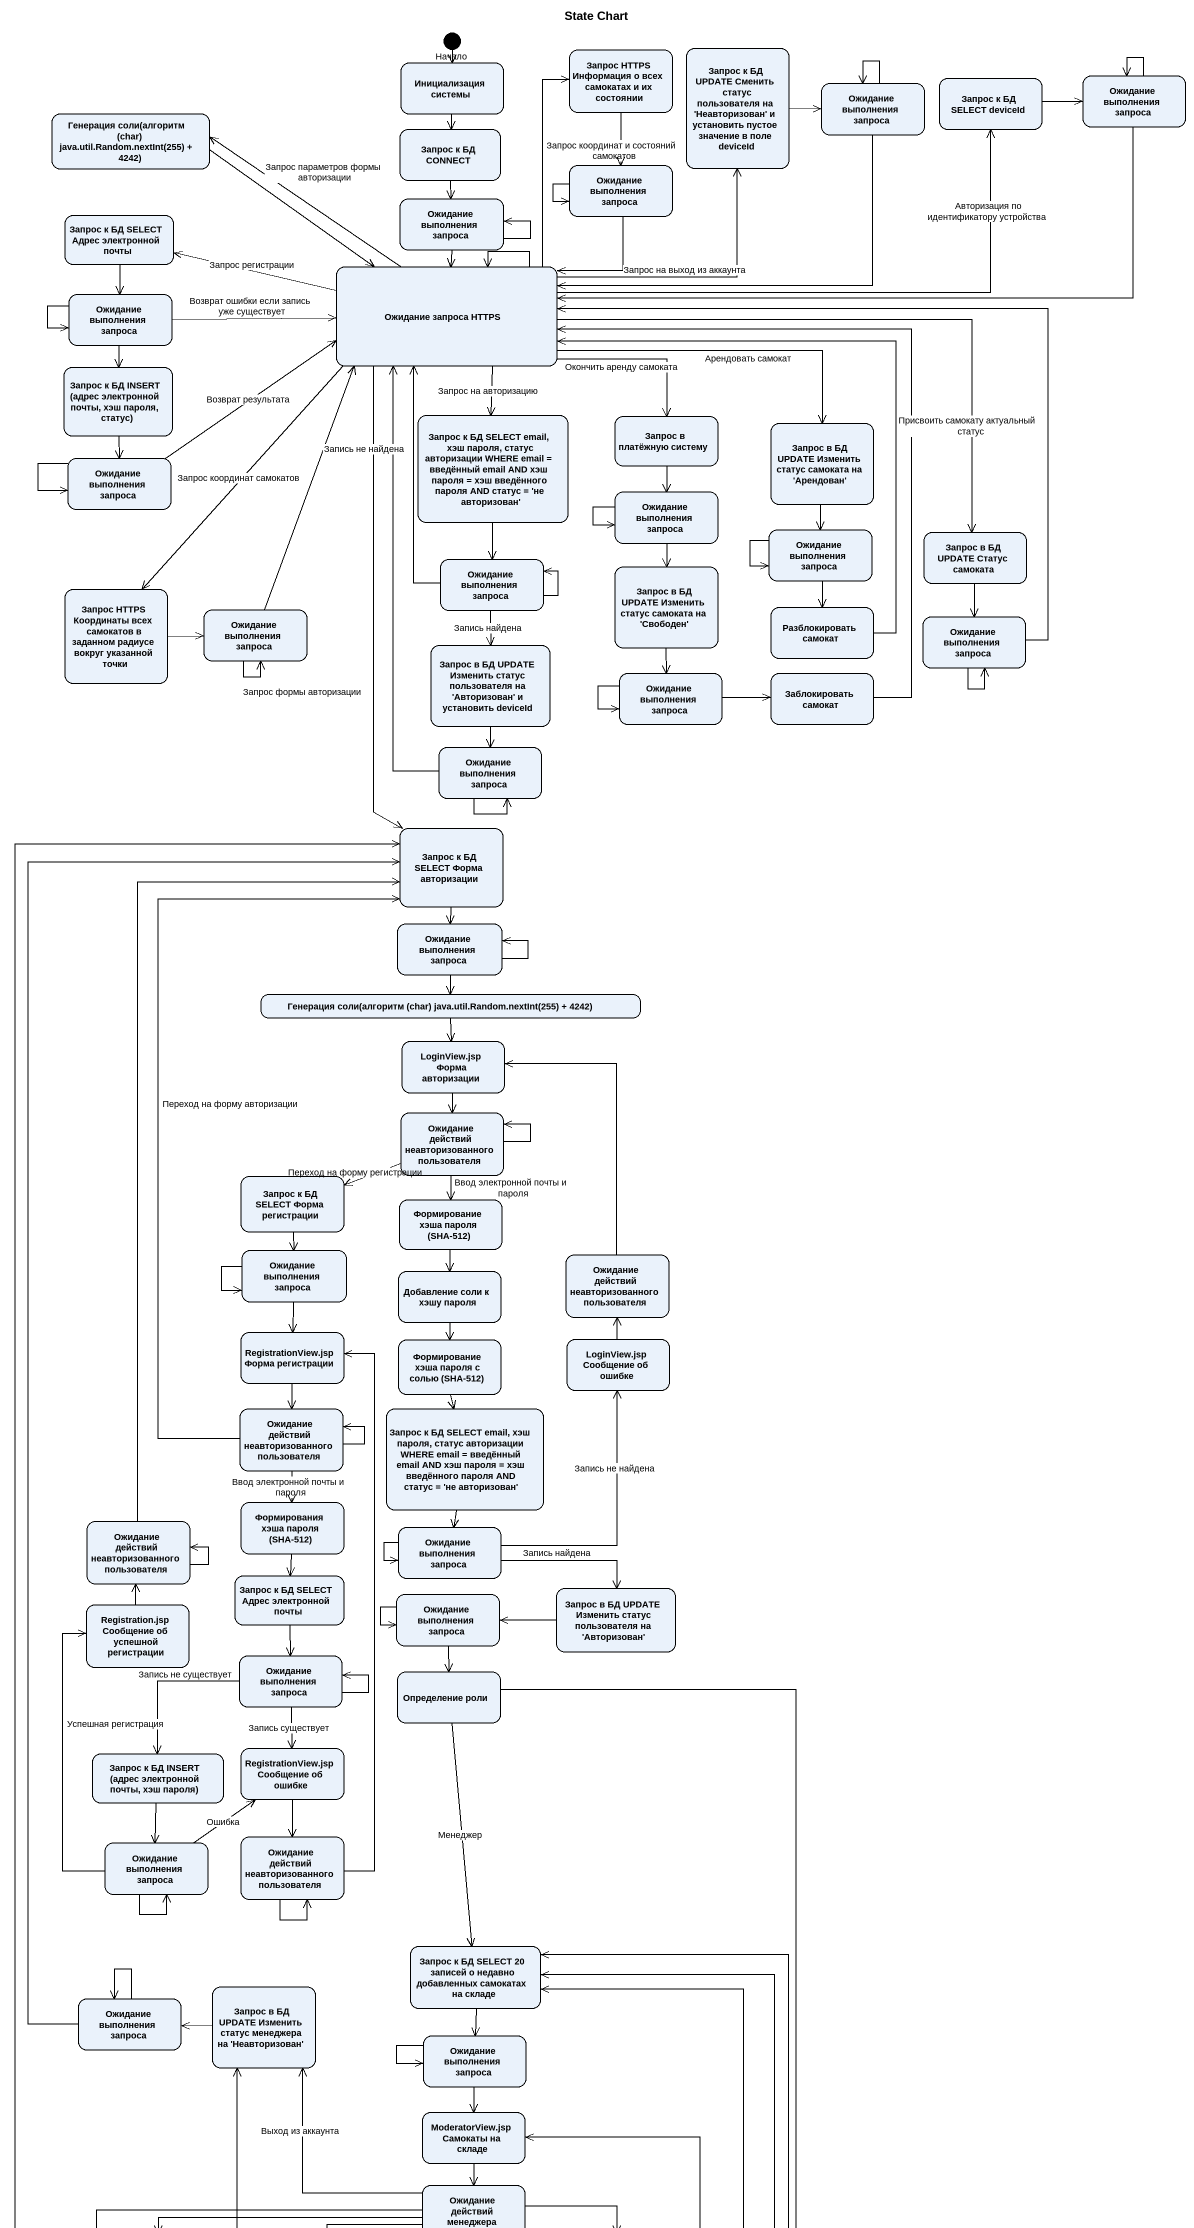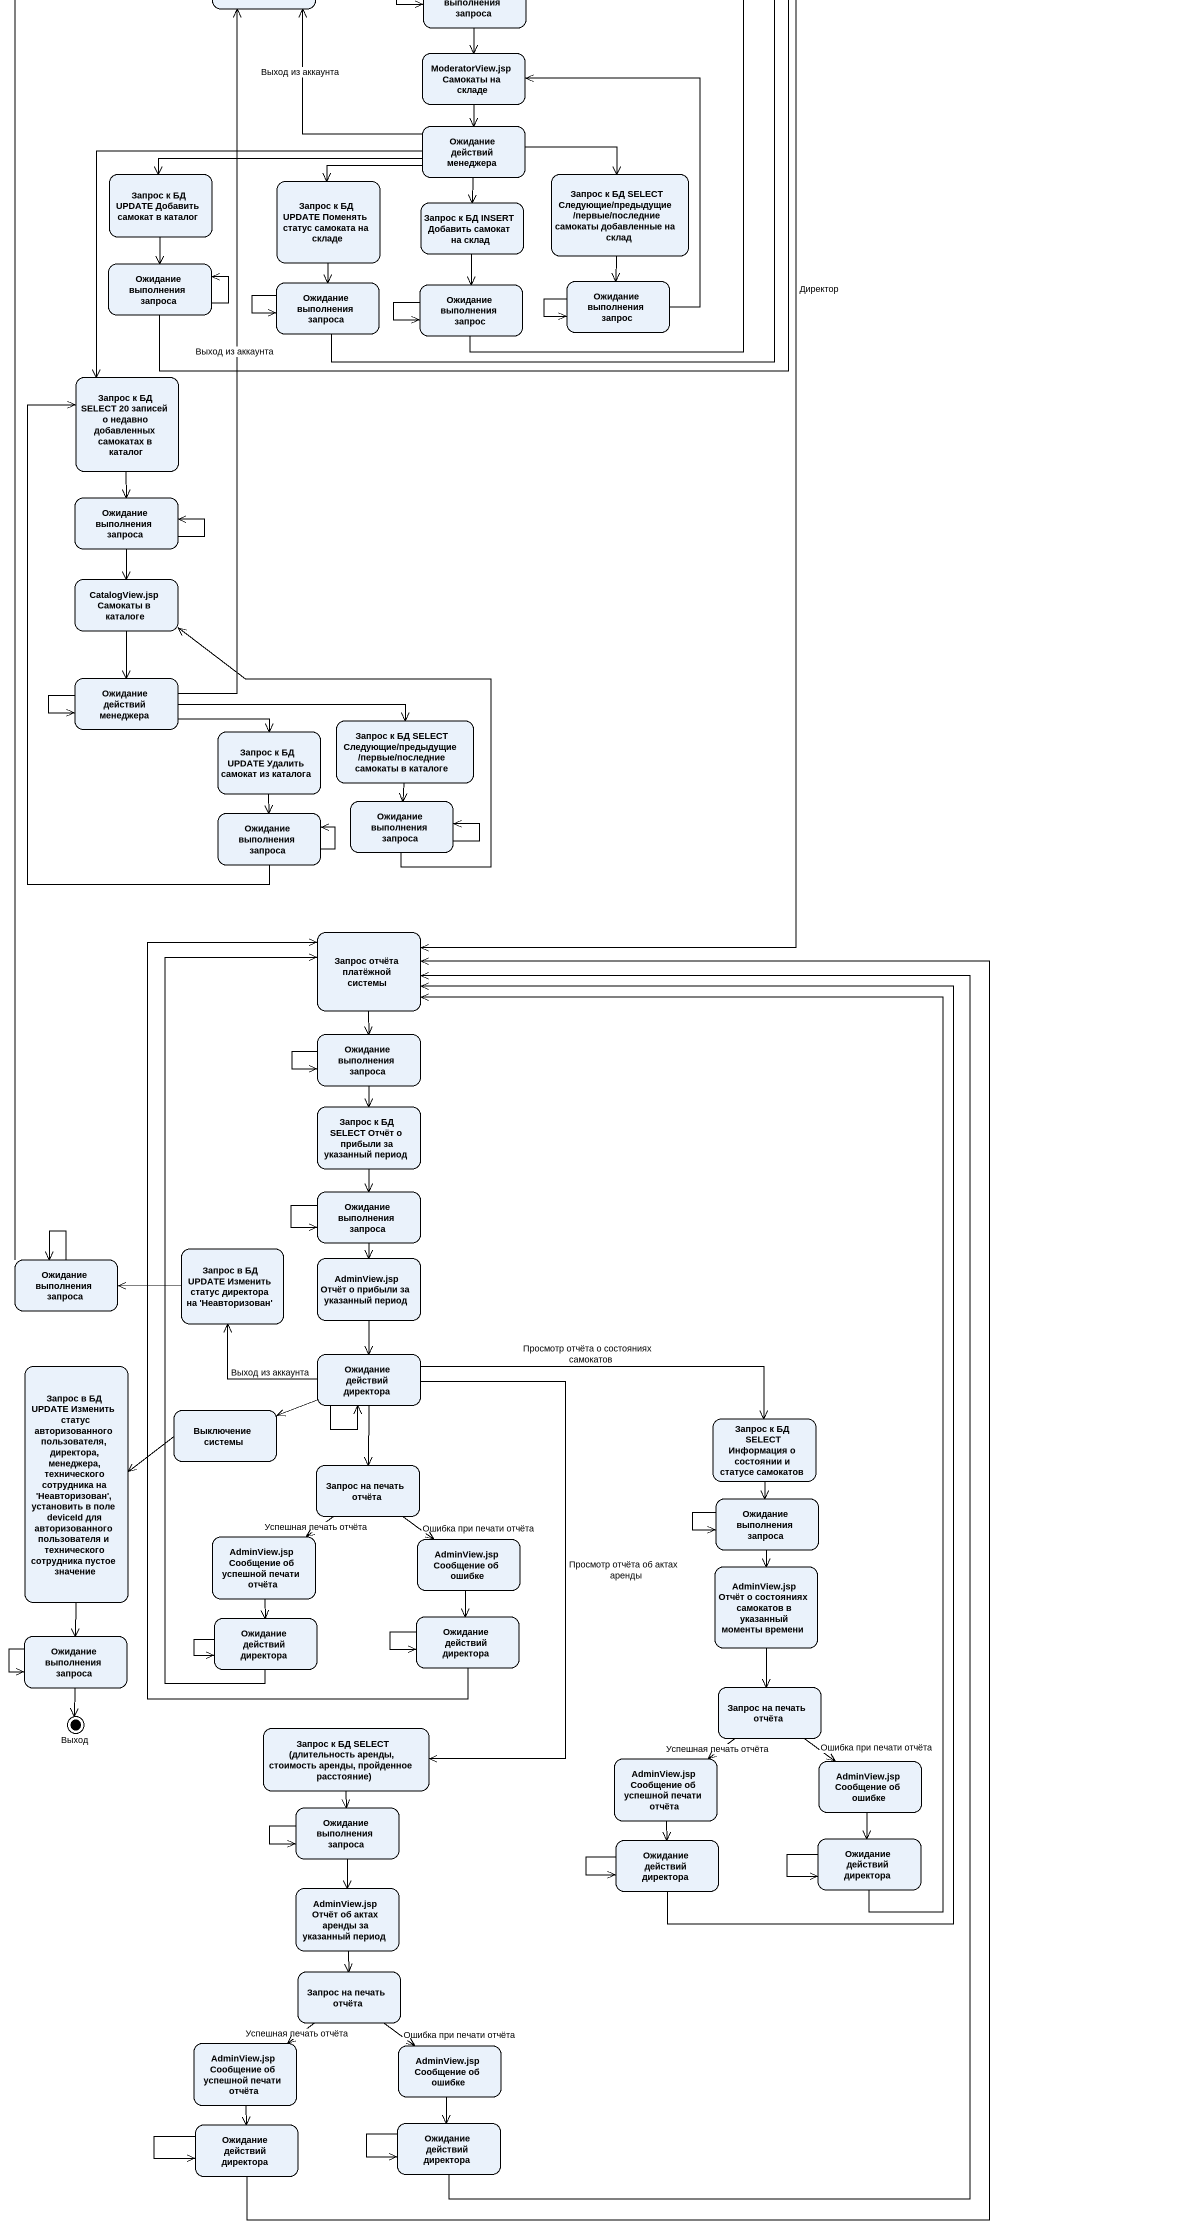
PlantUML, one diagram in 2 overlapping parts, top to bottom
@startuml
title State Chart
hide empty description
state Начало <<start>>
state "Инициализация системы" as Инициализация_системы
state "Запрос HTTPS Информация о всех самокатах и их состоянии" as Запрос_HTTPS_Информация_о
state "Запрос к БД UPDATE Сменить статус пользователя на 'Неавторизован' и установить пустое значение в поле deviceId" as Запрос_к_БД_UPDATE_Сменить
state "Генерация соли(алгоритм (char) java.util.Random.nextInt(255) + 4242)" as Генерация_соли_алгоритм
state "Ожидание выполнения запроса" as Ожидание_выполнения_запроса
state "Запрос к БД SELECT deviceId" as Запрос_к_БД_SELECT_deviceId
state "Ожидание выполнения запроса" as Ожидание_выполнения_запроса_2
state "Запрос к БД CОNNECT" as Запрос_к_БД_CОNNECT
state "Ожидание выполнения запроса" as Ожидание_выполнения_запроса_3
state "Запрос к БД SELECT Адрес электронной почты" as Запрос_к_БД_SELECT_Адрес
state "Ожидание выполнения запроса" as Ожидание_выполнения_запроса_4
state "Ожидание запроса HTTPS" as Ожидание_запроса_HTTPS
state "Ожидание выполнения запроса" as Ожидание_выполнения_запроса_5
state "Запрос к БД INSERT (адрес электронной почты, хэш пароля, статус)" as Запрос_к_БД_INSERT_адрес
state "Запрос к БД SELECT email, хэш пароля, статус авторизации WHERE email = введённый email AND хэш пароля = хэш введённого пароля AND статус = 'не авторизован'" as Запрос_к_БД_SELECT_email
state "Запрос в платёжную систему" as Запрос_в_платёжную_систему
state "Запрос в БД UPDATE Изменить статус самоката на 'Арендован'" as Запрос_в_БД_UPDATE_Изменить
state "Ожидание выполнения запроса" as Ожидание_выполнения_запроса_6
state "Ожидание выполнения запроса" as Ожидание_выполнения_запроса_7
state "Ожидание выполнения запроса" as Ожидание_выполнения_запроса_8
state "Запрос в БД UPDATE Статус самоката" as Запрос_в_БД_UPDATE_Статус
state "Ожидание выполнения запроса" as Ожидание_выполнения_запроса_9
state "Запрос в БД UPDATE Изменить статус самоката на 'Свободен'" as Запрос_в_БД_UPDATE_Изменить_2
state "Запрос HTTPS Координаты всех самокатов в заданном радиусе вокруг указанной точки" as Запрос_HTTPS_Координаты
state "Ожидание выполнения запроса" as Ожидание_выполнения_запроса_10
state "Разблокировать самокат" as Разблокировать_самокат
state "Ожидание выполнения запроса" as Ожидание_выполнения_запроса_11
state "Запрос в БД UPDATE Изменить статус пользователя на 'Авторизован' и установить deviceId" as Запрос_в_БД_UPDATE_Изменить_3
state "Ожидание выполнения запроса" as Ожидание_выполнения_запроса_12
state "Заблокировать самокат" as Заблокировать_самокат
state "Ожидание выполнения запроса" as Ожидание_выполнения_запроса_13
state "Запрос к БД SELECT Форма авторизации" as Запрос_к_БД_SELECT_Форма
state "Ожидание выполнения запроса" as Ожидание_выполнения_запроса_14
state "Генерация соли(алгоритм (char) java.util.Random.nextInt(255) + 4242)" as Генерация_соли_алгоритм_2
state "LoginView.jsp Форма авторизации" as LoginView_jsp_Форма
state "Ожидание действий неавторизованного пользователя" as Ожидание_действий
state "Запрос к БД SELECT Форма регистрации" as Запрос_к_БД_SELECT_Форма_2
state "Формирование хэша пароля (SHA-512)" as Формирование_хэша_пароля
state "Ожидание выполнения запроса" as Ожидание_выполнения_запроса_15
state "Добавление соли к хэшу пароля" as Добавление_соли_к_хэшу
state "Ожидание действий неавторизованного пользователя" as Ожидание_действий_2
state "RegistrationView.jsp Форма регистрации" as RegistrationView_jsp_Форма
state "Формирование хэша пароля с солью (SHA-512)" as Формирование_хэша_пароля_с
state "LoginView.jsp Сообщение об ошибке" as LoginView_jsp_Сообщение_об
state "Ожидание действий неавторизованного пользователя" as Ожидание_действий_3
state "Запрос к БД SELECT email, хэш пароля, статус авторизации WHERE email = введённый email AND хэш пароля = хэш введённого пароля AND статус = 'не авторизован'" as Запрос_к_БД_SELECT_email_2
state "Формирования хэша пароля (SHA-512)" as Формирования_хэша_пароля
state "Ожидание действий неавторизованного пользователя" as Ожидание_действий_4
state "Ожидание выполнения запроса" as Ожидание_выполнения_запроса_16
state "Запрос к БД SELECT Адрес электронной почты" as Запрос_к_БД_SELECT_Адрес_2
state "Registration.jsp Сообщение об успешной регистрации" as Registration_jsp_Сообщение
state "Ожидание выполнения запроса" as Ожидание_выполнения_запроса_17
state "Запрос в БД UPDATE Изменить статус пользователя на 'Авторизован'" as Запрос_в_БД_UPDATE_Изменить_4
state "Ожидание выполнения запроса" as Ожидание_выполнения_запроса_18
state "Определение роли" as Определение_роли
state "Запрос к БД INSERT (адрес электронной почты, хэш пароля)" as Запрос_к_БД_INSERT_адрес_2
state "RegistrationView.jsp Сообщение об ошибке" as RegistrationView_jsp
state "Ожидание выполнения запроса" as Ожидание_выполнения_запроса_19
state "Ожидание действий неавторизованного пользователя" as Ожидание_действий_5
state "Запрос к БД SELECT 20 записей о недавно добавленных самокатах на складе" as Запрос_к_БД_SELECT_20
state "Ожидание выполнения запроса" as Ожидание_выполнения_запроса_20
state "Запрос в БД UPDATE Изменить статус менеджера на 'Неавторизован'" as Запрос_в_БД_UPDATE_Изменить_5
state "Ожидание выполнения запроса" as Ожидание_выполнения_запроса_21
state "ModeratorView.jsp Самокаты на складе" as ModeratorView_jsp_Самокаты
state "Ожидание действий менеджера" as Ожидание_действий_менеджера
state "Запрос к БД UPDATE Добавить самокат в каталог" as Запрос_к_БД_UPDATE_Добавить
state "Запрос к БД UPDATE Поменять статус самоката на складе" as Запрос_к_БД_UPDATE_Поменять
state "Запрос к БД SELECT Следующие/предыдущие /первые/последние самокаты добавленные на склад" as Запрос_к_БД_SELECT
state "Запрос к БД INSERT Добавить самокат на склад" as Запрос_к_БД_INSERT_Добавить
state "Ожидание выполнения запроса" as Ожидание_выполнения_запроса_22
state "Ожидание выполнения запроса" as Ожидание_выполнения_запроса_23
state "Ожидание выполнения запрос" as Ожидание_выполнения_запрос
state "Ожидание выполнения запрос" as Ожидание_выполнения_запрос_2
state "Запрос к БД SELECT 20 записей о недавно добавленных самокатах в каталог" as Запрос_к_БД_SELECT_20_2
state "Ожидание выполнения запроса" as Ожидание_выполнения_запроса_24
state "CatalogView.jsp Самокаты в каталоге" as CatalogView_jsp_Самокаты_в
state "Ожидание действий менеджера" as Ожидание_действий_менеджера_2
state "Запрос к БД SELECT Следующие/предыдущие /первые/последние самокаты в каталоге" as Запрос_к_БД_SELECT_2
state "Запрос к БД UPDATE Удалить самокат из каталога" as Запрос_к_БД_UPDATE_Удалить
state "Ожидание выполнения запроса" as Ожидание_выполнения_запроса_25
state "Ожидание выполнения запроса" as Ожидание_выполнения_запроса_26
state "Запрос отчёта платёжной системы" as Запрос_отчёта_платёжной
state "Ожидание выполнения запроса" as Ожидание_выполнения_запроса_27
state "Запрос к БД SELECT Отчёт о прибыли за указанный период" as Запрос_к_БД_SELECT_Отчёт_о
state "Ожидание выполнения запроса" as Ожидание_выполнения_запроса_28
state "Ожидание выполнения запроса" as Ожидание_выполнения_запроса_29
state "Запрос в БД UPDATE Изменить статус директора на 'Неавторизован'" as Запрос_в_БД_UPDATE_Изменить_6
state "AdminView.jsp Отчёт о прибыли за указанный период" as AdminView_jsp_Отчёт_о
state "Запрос в БД UPDATE Изменить статус авторизованного пользователя, директора, менеджера, технического сотрудника на 'Неавторизован', установить в поле deviceId для авторизованного пользователя и технического сотрудника пустое значение" as Запрос_в_БД_UPDATE_Изменить_7
state "Ожидание действий директора" as Ожидание_действий_директора
state "Выключение системы" as Выключение_системы
state "Запрос к БД SELECT Информация о состоянии и статусе самокатов" as Запрос_к_БД_SELECT_3
state "Запрос на печать отчёта" as Запрос_на_печать_отчёта
state "Ожидание выполнения запроса" as Ожидание_выполнения_запроса_30
state "AdminView.jsp Сообщение об успешной печати отчёта" as AdminView_jsp_Сообщение_об
state "AdminView.jsp Сообщение об ошибке" as AdminView_jsp_Сообщение_об_2
state "AdminView.jsp Отчёт о состояниях самокатов в указанный моменты времени" as AdminView_jsp_Отчёт_о_2
state "Ожидание выполнения запроса" as Ожидание_выполнения_запроса_31
state "Ожидание действий директора" as Ожидание_действий_директора_2
state "Ожидание действий директора" as Ожидание_действий_директора_3
state "Запрос на печать отчёта" as Запрос_на_печать_отчёта_2
state Выход <<end>>
state "Запрос к БД SELECT (длительность аренды, стоимость аренды, пройденное расстояние)" as Запрос_к_БД_SELECT_4
state "AdminView.jsp Сообщение об успешной печати отчёта" as AdminView_jsp_Сообщение_об_3
state "AdminView.jsp Сообщение об ошибке" as AdminView_jsp_Сообщение_об_4
state "Ожидание выполнения запроса" as Ожидание_выполнения_запроса_32
state "Ожидание действий директора" as Ожидание_действий_директора_4
state "Ожидание действий директора" as Ожидание_действий_директора_5
state "AdminView.jsp Отчёт об актах аренды за указанный период" as AdminView_jsp_Отчёт_об
state "Запрос на печать отчёта" as Запрос_на_печать_отчёта_3
state "AdminView.jsp Сообщение об успешной печати отчёта" as AdminView_jsp_Сообщение_об_5
state "AdminView.jsp Сообщение об ошибке" as AdminView_jsp_Сообщение_об_6
state "Ожидание действий директора" as Ожидание_действий_директора_6
state "Ожидание действий директора" as Ожидание_действий_директора_7
Начало --> Инициализация_системы
Инициализация_системы --> Запрос_к_БД_CОNNECT
Запрос_HTTPS_Информация_о --> Ожидание_выполнения_запроса_3
Запрос_к_БД_UPDATE_Сменить -right-> Ожидание_выполнения_запроса
Генерация_соли_алгоритм -right-> Ожидание_запроса_HTTPS
Ожидание_выполнения_запроса --> Ожидание_выполнения_запроса
Ожидание_выполнения_запроса -left-> Ожидание_запроса_HTTPS
Запрос_к_БД_SELECT_deviceId -right-> Ожидание_выполнения_запроса_2
Ожидание_выполнения_запроса_2 --> Ожидание_выполнения_запроса_2
Ожидание_выполнения_запроса_2 -left-> Ожидание_запроса_HTTPS
Запрос_к_БД_CОNNECT --> Ожидание_выполнения_запроса_4
Ожидание_выполнения_запроса_3 --> Ожидание_выполнения_запроса_3
Ожидание_выполнения_запроса_3 --> Ожидание_запроса_HTTPS
Запрос_к_БД_SELECT_Адрес --> Ожидание_выполнения_запроса_5
Ожидание_выполнения_запроса_4 --> Ожидание_выполнения_запроса_4
Ожидание_выполнения_запроса_4 --> Ожидание_запроса_HTTPS
Ожидание_запроса_HTTPS -up-> Запрос_HTTPS_Информация_о : Запрос координат и состояний самокатов
Ожидание_запроса_HTTPS -up-> Запрос_к_БД_UPDATE_Сменить : Запрос на выход из аккаунта
Ожидание_запроса_HTTPS -left-> Генерация_соли_алгоритм : Запрос параметров формы авторизации
Ожидание_запроса_HTTPS -right-> Запрос_к_БД_SELECT_deviceId : Авторизация по идентификатору устройства
Ожидание_запроса_HTTPS -left-> Запрос_к_БД_SELECT_Адрес : Запрос регистрации
Ожидание_запроса_HTTPS --> Ожидание_запроса_HTTPS
Ожидание_запроса_HTTPS --> Запрос_к_БД_SELECT_email : Запрос на авторизацию
Ожидание_запроса_HTTPS -right-> Запрос_в_платёжную_систему : Окончить аренду самоката
Ожидание_запроса_HTTPS -right-> Запрос_в_БД_UPDATE_Изменить : Арендовать самокат
Ожидание_запроса_HTTPS -right-> Запрос_в_БД_UPDATE_Статус : Присвоить самокату актуальный статус
Ожидание_запроса_HTTPS --> Запрос_HTTPS_Координаты : Запрос координат самокатов
Ожидание_запроса_HTTPS --> Запрос_к_БД_SELECT_Форма : Запрос формы авторизации
Ожидание_выполнения_запроса_5 -right-> Ожидание_запроса_HTTPS : Возврат ошибки если запись уже существует
Ожидание_выполнения_запроса_5 --> Ожидание_выполнения_запроса_5
Ожидание_выполнения_запроса_5 --> Запрос_к_БД_INSERT_адрес
Запрос_к_БД_INSERT_адрес --> Ожидание_выполнения_запроса_6
Запрос_к_БД_SELECT_email --> Ожидание_выполнения_запроса_9
Запрос_в_платёжную_систему --> Ожидание_выполнения_запроса_7
Запрос_в_БД_UPDATE_Изменить --> Ожидание_выполнения_запроса_8
Ожидание_выполнения_запроса_6 -right-> Ожидание_запроса_HTTPS : Возврат результата
Ожидание_выполнения_запроса_6 --> Ожидание_выполнения_запроса_6
Ожидание_выполнения_запроса_7 --> Ожидание_выполнения_запроса_7
Ожидание_выполнения_запроса_7 --> Запрос_в_БД_UPDATE_Изменить_2
Ожидание_выполнения_запроса_8 --> Ожидание_выполнения_запроса_8
Ожидание_выполнения_запроса_8 --> Разблокировать_самокат
Запрос_в_БД_UPDATE_Статус --> Ожидание_выполнения_запроса_11
Ожидание_выполнения_запроса_9 -up-> Ожидание_запроса_HTTPS : Запись не найдена
Ожидание_выполнения_запроса_9 --> Ожидание_выполнения_запроса_9
Ожидание_выполнения_запроса_9 --> Запрос_в_БД_UPDATE_Изменить_3 : Запись найдена
Запрос_в_БД_UPDATE_Изменить_2 --> Ожидание_выполнения_запроса_12
Запрос_HTTPS_Координаты -right-> Ожидание_выполнения_запроса_10
Ожидание_выполнения_запроса_10 -up-> Ожидание_запроса_HTTPS
Ожидание_выполнения_запроса_10 --> Ожидание_выполнения_запроса_10
Разблокировать_самокат -up-> Ожидание_запроса_HTTPS
Ожидание_выполнения_запроса_11 -up-> Ожидание_запроса_HTTPS
Ожидание_выполнения_запроса_11 --> Ожидание_выполнения_запроса_11
Запрос_в_БД_UPDATE_Изменить_3 --> Ожидание_выполнения_запроса_13
Ожидание_выполнения_запроса_12 --> Ожидание_выполнения_запроса_12
Ожидание_выполнения_запроса_12 -right-> Заблокировать_самокат
Заблокировать_самокат -up-> Ожидание_запроса_HTTPS
Ожидание_выполнения_запроса_13 -up-> Ожидание_запроса_HTTPS
Ожидание_выполнения_запроса_13 --> Ожидание_выполнения_запроса_13
Запрос_к_БД_SELECT_Форма --> Ожидание_выполнения_запроса_14
Ожидание_выполнения_запроса_14 --> Ожидание_выполнения_запроса_14
Ожидание_выполнения_запроса_14 --> Генерация_соли_алгоритм_2
Генерация_соли_алгоритм_2 --> LoginView_jsp_Форма
LoginView_jsp_Форма --> Ожидание_действий
Ожидание_действий --> Ожидание_действий
Ожидание_действий -left-> Запрос_к_БД_SELECT_Форма_2 : Переход на форму регистрации
Ожидание_действий --> Формирование_хэша_пароля : Ввод электронной почты и пароля
Запрос_к_БД_SELECT_Форма_2 --> Ожидание_выполнения_запроса_15
Формирование_хэша_пароля --> Добавление_соли_к_хэшу
Ожидание_выполнения_запроса_15 --> Ожидание_выполнения_запроса_15
Ожидание_выполнения_запроса_15 --> RegistrationView_jsp_Форма
Добавление_соли_к_хэшу --> Формирование_хэша_пароля_с
Ожидание_действий_2 -up-> LoginView_jsp_Форма
RegistrationView_jsp_Форма --> Ожидание_действий_3
Формирование_хэша_пароля_с --> Запрос_к_БД_SELECT_email_2
LoginView_jsp_Сообщение_об -up-> Ожидание_действий_2
Ожидание_действий_3 -up-> Запрос_к_БД_SELECT_Форма : Переход на форму авторизации
Ожидание_действий_3 --> Ожидание_действий_3
Ожидание_действий_3 --> Формирования_хэша_пароля : Ввод электронной почты и пароля
Запрос_к_БД_SELECT_email_2 --> Ожидание_выполнения_запроса_16
Формирования_хэша_пароля --> Запрос_к_БД_SELECT_Адрес_2
Ожидание_действий_4 -up-> Запрос_к_БД_SELECT_Форма
Ожидание_действий_4 --> Ожидание_действий_4
Ожидание_выполнения_запроса_16 -up-> LoginView_jsp_Сообщение_об : Запись не найдена
Ожидание_выполнения_запроса_16 --> Ожидание_выполнения_запроса_16
Ожидание_выполнения_запроса_16 -right-> Запрос_в_БД_UPDATE_Изменить_4 : Запись найдена
Запрос_к_БД_SELECT_Адрес_2 --> Ожидание_выполнения_запроса_18
Registration_jsp_Сообщение -up-> Ожидание_действий_4
Ожидание_выполнения_запроса_17 --> Ожидание_выполнения_запроса_17
Ожидание_выполнения_запроса_17 --> Определение_роли
Запрос_в_БД_UPDATE_Изменить_4 -left-> Ожидание_выполнения_запроса_17
Ожидание_выполнения_запроса_18 --> Ожидание_выполнения_запроса_18
Ожидание_выполнения_запроса_18 --> Запрос_к_БД_INSERT_адрес_2 : Запись не существует
Ожидание_выполнения_запроса_18 --> RegistrationView_jsp : Запись существует
Определение_роли --> Запрос_к_БД_SELECT_20 : Менеджер
Определение_роли --> Запрос_отчёта_платёжной : Директор
Запрос_к_БД_INSERT_адрес_2 --> Ожидание_выполнения_запроса_19
RegistrationView_jsp --> Ожидание_действий_5
Ожидание_выполнения_запроса_19 -up-> Registration_jsp_Сообщение : Успешная регистрация
Ожидание_выполнения_запроса_19 -up-> RegistrationView_jsp : Ошибка
Ожидание_выполнения_запроса_19 --> Ожидание_выполнения_запроса_19
Ожидание_действий_5 -up-> RegistrationView_jsp_Форма
Ожидание_действий_5 --> Ожидание_действий_5
Запрос_к_БД_SELECT_20 --> Ожидание_выполнения_запроса_21
Ожидание_выполнения_запроса_20 -up-> Запрос_к_БД_SELECT_Форма
Ожидание_выполнения_запроса_20 --> Ожидание_выполнения_запроса_20
Запрос_в_БД_UPDATE_Изменить_5 -left-> Ожидание_выполнения_запроса_20
Ожидание_выполнения_запроса_21 --> Ожидание_выполнения_запроса_21
Ожидание_выполнения_запроса_21 --> ModeratorView_jsp_Самокаты
ModeratorView_jsp_Самокаты --> Ожидание_действий_менеджера
Ожидание_действий_менеджера -up-> Запрос_в_БД_UPDATE_Изменить_5 : Выход из аккаунта
Ожидание_действий_менеджера -left-> Запрос_к_БД_UPDATE_Добавить
Ожидание_действий_менеджера -left-> Запрос_к_БД_UPDATE_Поменять
Ожидание_действий_менеджера -right-> Запрос_к_БД_SELECT
Ожидание_действий_менеджера --> Запрос_к_БД_INSERT_Добавить
Ожидание_действий_менеджера --> Запрос_к_БД_SELECT_20_2
Запрос_к_БД_UPDATE_Добавить --> Ожидание_выполнения_запроса_22
Запрос_к_БД_UPDATE_Поменять --> Ожидание_выполнения_запроса_23
Запрос_к_БД_SELECT --> Ожидание_выполнения_запрос_2
Запрос_к_БД_INSERT_Добавить --> Ожидание_выполнения_запрос
Ожидание_выполнения_запроса_22 -up-> Запрос_к_БД_SELECT_20
Ожидание_выполнения_запроса_22 --> Ожидание_выполнения_запроса_22
Ожидание_выполнения_запроса_23 -up-> Запрос_к_БД_SELECT_20
Ожидание_выполнения_запроса_23 --> Ожидание_выполнения_запроса_23
Ожидание_выполнения_запрос -up-> Запрос_к_БД_SELECT_20
Ожидание_выполнения_запрос --> Ожидание_выполнения_запрос
Ожидание_выполнения_запрос_2 -up-> ModeratorView_jsp_Самокаты
Ожидание_выполнения_запрос_2 --> Ожидание_выполнения_запрос_2
Запрос_к_БД_SELECT_20_2 --> Ожидание_выполнения_запроса_24
Ожидание_выполнения_запроса_24 --> Ожидание_выполнения_запроса_24
Ожидание_выполнения_запроса_24 --> CatalogView_jsp_Самокаты_в
CatalogView_jsp_Самокаты_в --> Ожидание_действий_менеджера_2
Ожидание_действий_менеджера_2 -up-> Запрос_в_БД_UPDATE_Изменить_5 : Выход из аккаунта
Ожидание_действий_менеджера_2 --> Ожидание_действий_менеджера_2
Ожидание_действий_менеджера_2 -right-> Запрос_к_БД_SELECT_2
Ожидание_действий_менеджера_2 -right-> Запрос_к_БД_UPDATE_Удалить
Запрос_к_БД_SELECT_2 --> Ожидание_выполнения_запроса_25
Запрос_к_БД_UPDATE_Удалить --> Ожидание_выполнения_запроса_26
Ожидание_выполнения_запроса_25 -up-> CatalogView_jsp_Самокаты_в
Ожидание_выполнения_запроса_25 --> Ожидание_выполнения_запроса_25
Ожидание_выполнения_запроса_26 -up-> Запрос_к_БД_SELECT_20_2
Ожидание_выполнения_запроса_26 --> Ожидание_выполнения_запроса_26
Запрос_отчёта_платёжной --> Ожидание_выполнения_запроса_27
Ожидание_выполнения_запроса_27 --> Ожидание_выполнения_запроса_27
Ожидание_выполнения_запроса_27 --> Запрос_к_БД_SELECT_Отчёт_о
Запрос_к_БД_SELECT_Отчёт_о --> Ожидание_выполнения_запроса_28
Ожидание_выполнения_запроса_28 --> Ожидание_выполнения_запроса_28
Ожидание_выполнения_запроса_28 --> AdminView_jsp_Отчёт_о
Ожидание_выполнения_запроса_29 -up-> Запрос_к_БД_SELECT_Форма
Ожидание_выполнения_запроса_29 --> Ожидание_выполнения_запроса_29
Запрос_в_БД_UPDATE_Изменить_6 -left-> Ожидание_выполнения_запроса_29
AdminView_jsp_Отчёт_о --> Ожидание_действий_директора
Запрос_в_БД_UPDATE_Изменить_7 --> Ожидание_выполнения_запроса_31
Ожидание_действий_директора -up-> Запрос_в_БД_UPDATE_Изменить_6 : Выход из аккаунта
Ожидание_действий_директора --> Ожидание_действий_директора
Ожидание_действий_директора -left-> Выключение_системы
Ожидание_действий_директора -right-> Запрос_к_БД_SELECT_3 : Просмотр отчёта о состояниях самокатов
Ожидание_действий_директора --> Запрос_на_печать_отчёта
Ожидание_действий_директора --> Запрос_к_БД_SELECT_4 : Просмотр отчёта об актах аренды
Выключение_системы -left-> Запрос_в_БД_UPDATE_Изменить_7
Запрос_к_БД_SELECT_3 --> Ожидание_выполнения_запроса_30
Запрос_на_печать_отчёта --> AdminView_jsp_Сообщение_об : Успешная печать отчёта
Запрос_на_печать_отчёта --> AdminView_jsp_Сообщение_об_2 : Ошибка при печати отчёта
Ожидание_выполнения_запроса_30 --> Ожидание_выполнения_запроса_30
Ожидание_выполнения_запроса_30 --> AdminView_jsp_Отчёт_о_2
AdminView_jsp_Сообщение_об --> Ожидание_действий_директора_2
AdminView_jsp_Сообщение_об_2 --> Ожидание_действий_директора_3
AdminView_jsp_Отчёт_о_2 --> Запрос_на_печать_отчёта_2
Ожидание_выполнения_запроса_31 --> Ожидание_выполнения_запроса_31
Ожидание_выполнения_запроса_31 --> Выход
Ожидание_действий_директора_2 -up-> Запрос_отчёта_платёжной
Ожидание_действий_директора_2 --> Ожидание_действий_директора_2
Ожидание_действий_директора_3 -up-> Запрос_отчёта_платёжной
Ожидание_действий_директора_3 --> Ожидание_действий_директора_3
Запрос_на_печать_отчёта_2 --> AdminView_jsp_Сообщение_об_3 : Успешная печать отчёта
Запрос_на_печать_отчёта_2 --> AdminView_jsp_Сообщение_об_4 : Ошибка при печати отчёта
Запрос_к_БД_SELECT_4 --> Ожидание_выполнения_запроса_32
AdminView_jsp_Сообщение_об_3 --> Ожидание_действий_директора_4
AdminView_jsp_Сообщение_об_4 --> Ожидание_действий_директора_5
Ожидание_выполнения_запроса_32 --> Ожидание_выполнения_запроса_32
Ожидание_выполнения_запроса_32 --> AdminView_jsp_Отчёт_об
Ожидание_действий_директора_4 -up-> Запрос_отчёта_платёжной
Ожидание_действий_директора_4 --> Ожидание_действий_директора_4
Ожидание_действий_директора_5 -up-> Запрос_отчёта_платёжной
Ожидание_действий_директора_5 --> Ожидание_действий_директора_5
AdminView_jsp_Отчёт_об --> Запрос_на_печать_отчёта_3
Запрос_на_печать_отчёта_3 --> AdminView_jsp_Сообщение_об_5 : Успешная печать отчёта
Запрос_на_печать_отчёта_3 --> AdminView_jsp_Сообщение_об_6 : Ошибка при печати отчёта
AdminView_jsp_Сообщение_об_5 --> Ожидание_действий_директора_6
AdminView_jsp_Сообщение_об_6 --> Ожидание_действий_директора_7
Ожидание_действий_директора_6 -up-> Запрос_отчёта_платёжной
Ожидание_действий_директора_6 --> Ожидание_действий_директора_6
Ожидание_действий_директора_7 -up-> Запрос_отчёта_платёжной
Ожидание_действий_директора_7 --> Ожидание_действий_директора_7
@enduml
